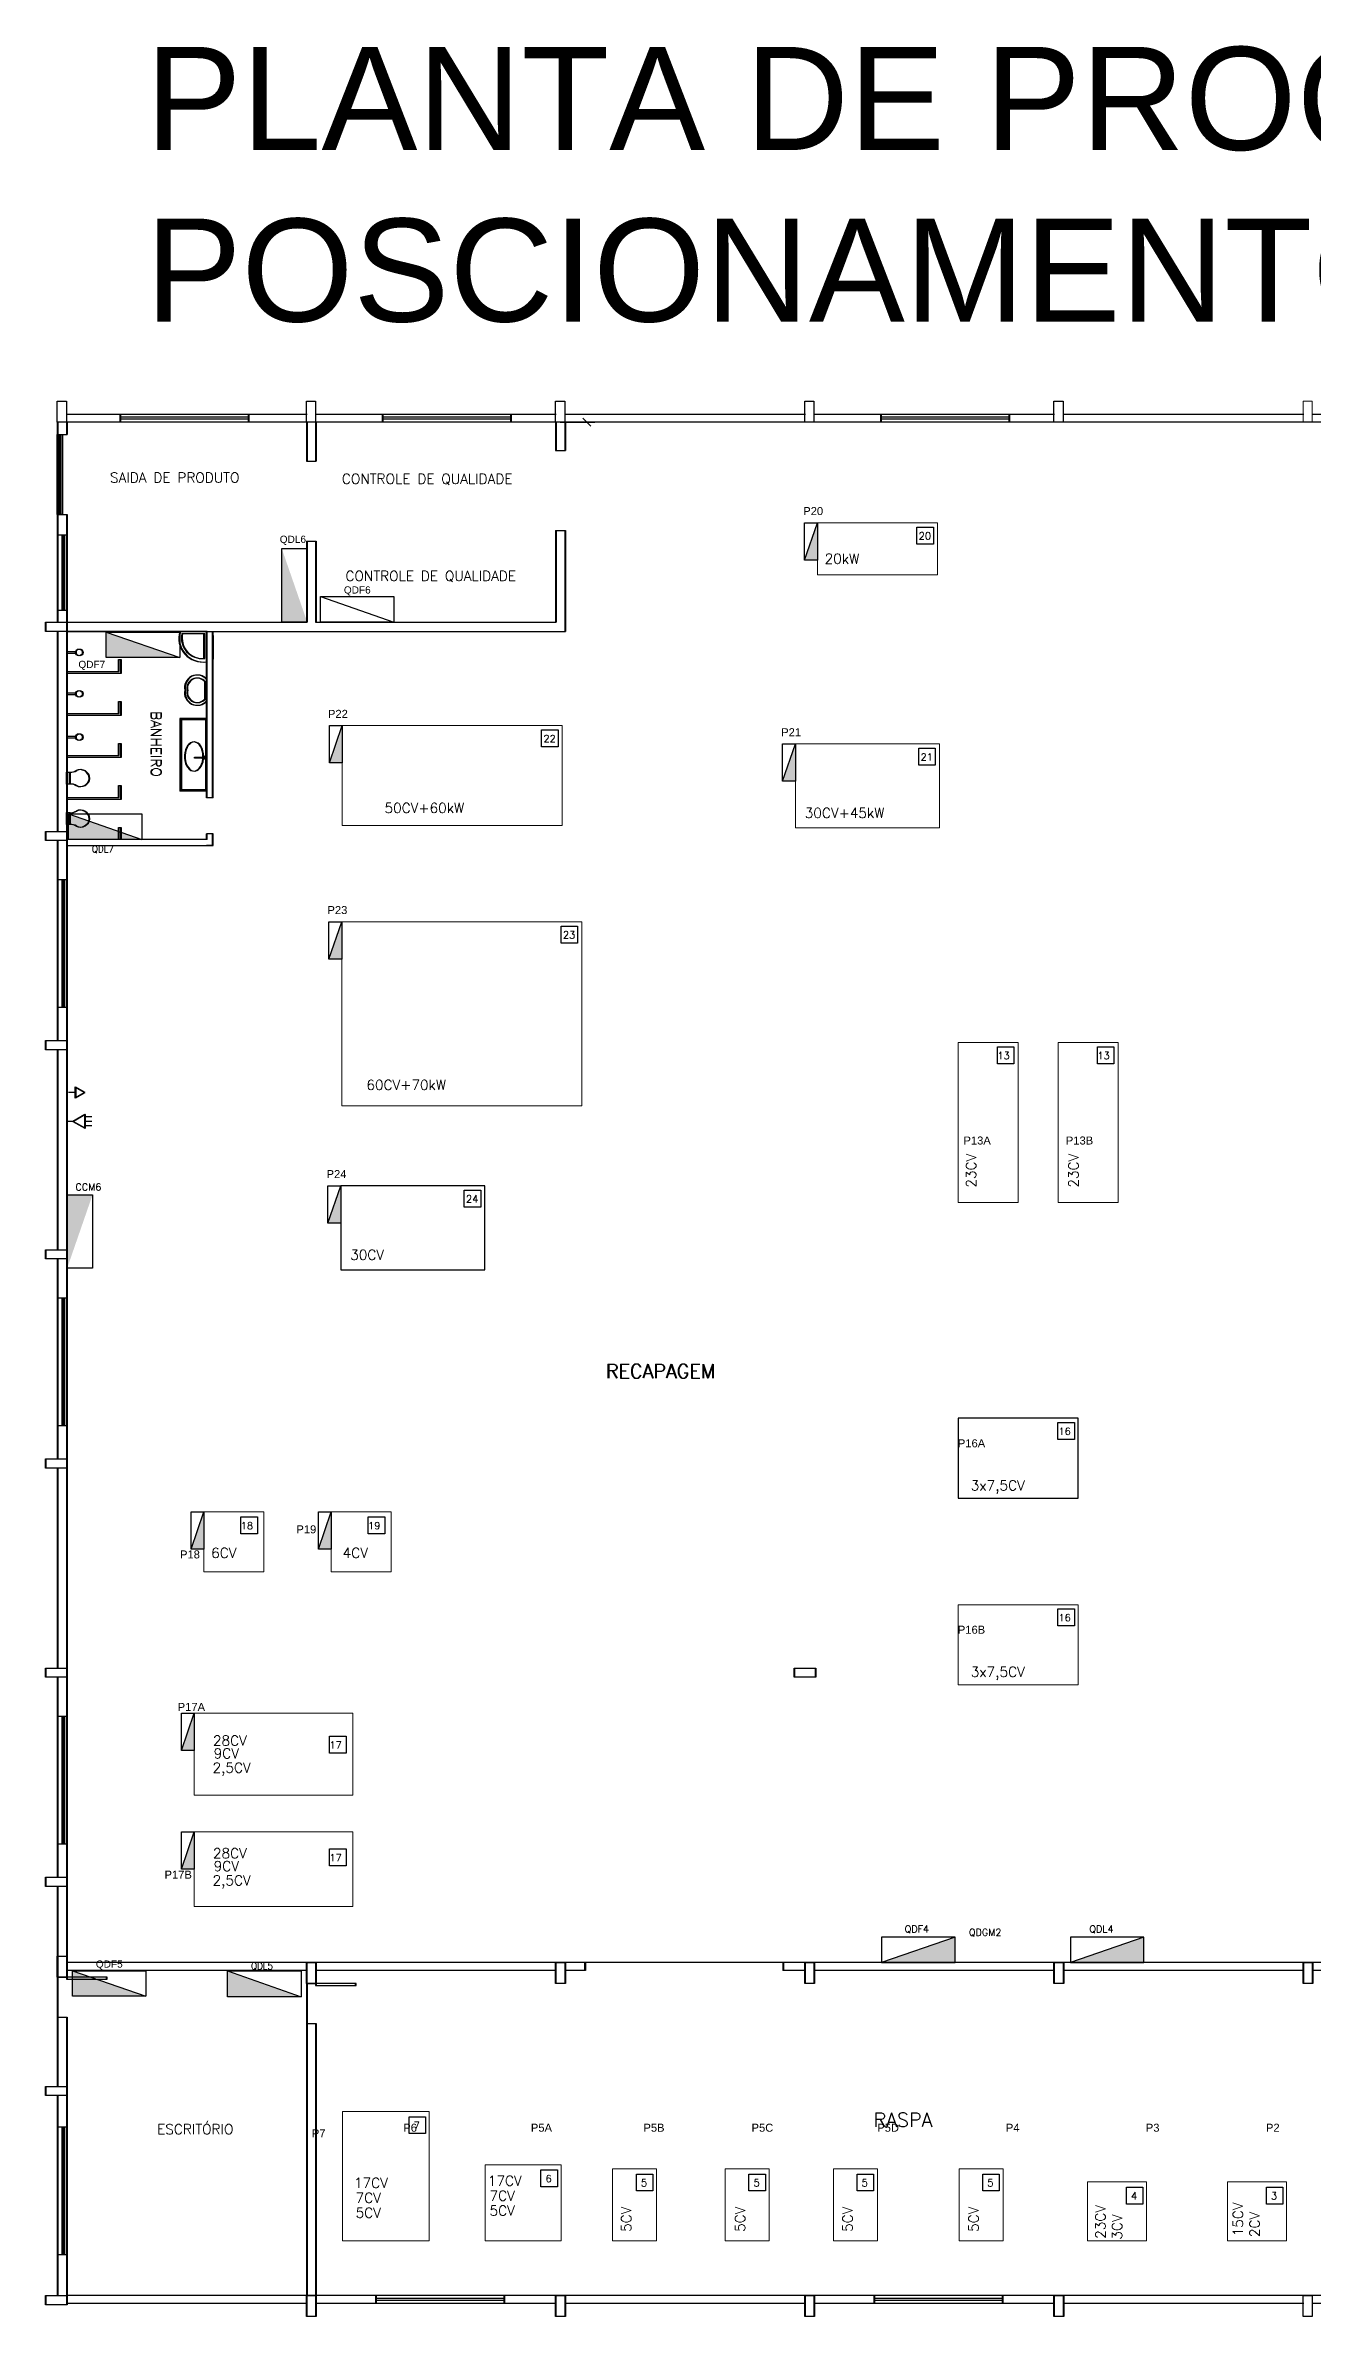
# Model space of a CAD drawing. Extents: x -646 to 641, y -139 to 322.
# Drawn here: x 224.1 to 255.7, y 79.1 to 135.9 of the extents above; entities that cross this region are included whole.
import ezdxf

# ---------------------------------------------------------------- set-up
doc = ezdxf.new("R2010")
doc.units = 0
doc.header["$MEASUREMENT"] = 0
for name, color, linetype in [('_ARQ', 5, 'Continuous'), ('_ARQ-TEXTO', 4, 'Continuous'), ('_COTAS', 4, 'Continuous'), ('_ELT-MAQUINAS-TEXTO', 4, 'Continuous'), ('_ELT-MÁQUINAS', 3, 'Continuous'), ('_ELT-PONTO', 2, 'Continuous'), ('_ELT-PONTO-TEXTO', 4, 'Continuous')]:
    doc.layers.add(name, color=color, linetype=linetype)
doc.styles.add('ARIAL', font='arial.ttf')
doc.styles.add('textstyle3', font='romans')
doc.styles.add('textstyle4', font='arial.ttf')
doc.styles.add('textstyle6', font='Standard')

# ---------------------------------------------------------------- blocks, each defined once
blk = doc.blocks.new('TOM_Trif_Baixa')
at = {"layer": '_ELT-PONTO'}
for p, q in [((-0.619, 0.111), (-0.459, 0.111)), ((-0.619, 0), (-0.459, 0)), ((-0.16, 0), (0, 0)), ((-0.619, -0.111), (-0.459, -0.111))]:
    blk.add_line(p, q, dxfattribs=at)
blk.add_lwpolyline([(-0.16, 0), (-0.459, 0.172), (-0.459, -0.172)], close=True, dxfattribs=at)
blk = doc.blocks.new('TOM_Monof_baixa')
at = {"layer": '_ELT-PONTO'}
for p, q in [((0.166, 0), (0, 0)), ((0.399, 0), (0.166, 0.135)), ((0.166, 0.135), (0.166, -0.135)), ((0.166, -0.135), (0.399, 0))]:
    blk.add_line(p, q, dxfattribs=at)
blk = doc.blocks.new('_OBLIQUE')
at = {"color": 0, "linetype": 'ByBlock'}
blk.add_line((-0.5, -0.5), (0.5, 0.5), dxfattribs=at)

msp = doc.modelspace()

# ---------------------------------------------------------------- hatches: boundary and pattern name
at = {"layer": '_ELT-PONTO', "linetype": 'Continuous'}
h = msp.add_hatch(color=256, dxfattribs=at)
h.dxf.hatch_style = 1
h.paths.add_polyline_path([(243.371, 123.967), (243.049, 123.035), (243.371, 123.035)])
at = {"layer": '_ELT-PONTO', "linetype": 'Continuous', "transparency": 33554687}
for points in [[(229.977, 123.323), (230.614, 121.483), (229.977, 121.483)], [(227.426, 120.595), (225.586, 121.232), (225.586, 120.595)], [(226.583, 87.13), (224.743, 87.77), (224.743, 87.13)], [(230.463, 87.12), (228.623, 87.76), (228.623, 87.12)]]:
    msp.add_hatch(color=256, dxfattribs=at).paths.add_polyline_path(points)
at = {"layer": '_ELT-PONTO', "linetype": 'Continuous'}
h = msp.add_hatch(color=256, dxfattribs=at)
h.dxf.hatch_style = 1
h.paths.add_polyline_path([(231.49, 118.897), (231.167, 117.965), (231.49, 117.965)])
h = msp.add_hatch(color=256, dxfattribs=at)
h.dxf.hatch_style = 1
h.paths.add_polyline_path([(242.82, 118.438), (242.497, 117.506), (242.82, 117.506)])
at = {"layer": '_ELT-PONTO', "linetype": 'Continuous', "transparency": 33554687}
for points in [[(226.483, 116.05), (224.643, 116.687), (224.643, 116.05)], [(224.611, 105.329), (225.248, 107.169), (224.611, 107.169)], [(246.812, 87.972), (246.812, 88.608), (244.972, 87.972)], [(251.533, 87.972), (251.533, 88.608), (249.693, 87.972)]]:
    msp.add_hatch(color=256, dxfattribs=at).paths.add_polyline_path(points, flags=0)
at = {"layer": '_ELT-PONTO', "linetype": 'Continuous'}
h = msp.add_hatch(color=256, dxfattribs=at)
h.dxf.hatch_style = 1
h.paths.add_polyline_path([(231.477, 113.992), (231.155, 113.06), (231.477, 113.06)])
h = msp.add_hatch(color=256, dxfattribs=at)
h.dxf.hatch_style = 1
h.paths.add_polyline_path([(231.455, 107.392), (231.133, 106.46), (231.455, 106.46)])
h = msp.add_hatch(color=256, dxfattribs=at)
h.dxf.hatch_style = 1
h.paths.add_polyline_path([(228.032, 99.241), (227.709, 98.309), (228.032, 98.309)])
h = msp.add_hatch(color=256, dxfattribs=at)
h.dxf.hatch_style = 1
h.paths.add_polyline_path([(231.216, 99.241), (230.893, 98.309), (231.216, 98.309)])
h = msp.add_hatch(color=256, dxfattribs=at)
h.dxf.hatch_style = 1
h.paths.add_polyline_path([(227.791, 94.205), (227.469, 93.273), (227.791, 93.273)])
h = msp.add_hatch(color=256, dxfattribs=at)
h.dxf.hatch_style = 1
h.paths.add_polyline_path([(227.791, 91.242), (227.469, 90.31), (227.791, 90.31)])

# ---------------------------------------------------------------- linework, layer by layer
at = {"layer": '_ARQ'}
for p, q in [((224.593, 126.681), (230.593, 126.681)), ((224.611, 126.681), (230.611, 126.681)), ((225.937, 126.481), (225.937, 126.684)), ((225.937, 126.619), (229.134, 126.619)), ((225.955, 126.481), (225.955, 126.684)), ((225.955, 126.619), (229.152, 126.619)), ((229.137, 126.684), (229.137, 126.481)), ((229.155, 126.684), (229.155, 126.481)), ((230.822, 126.681), (236.822, 126.681)), ((230.84, 126.681), (236.84, 126.681)), ((232.495, 126.478), (232.495, 126.681)), ((232.495, 126.616), (235.693, 126.616)), ((232.513, 126.478), (232.513, 126.681)), ((232.513, 126.616), (235.711, 126.616)), ((235.695, 126.681), (235.695, 126.478)), ((235.713, 126.681), (235.713, 126.478)), ((237.052, 126.681), (243.052, 126.681)), ((237.07, 126.681), (243.07, 126.681)), ((243.281, 126.681), (249.281, 126.681)), ((243.299, 126.681), (249.299, 126.681)), ((244.954, 126.478), (244.954, 126.681)), ((244.954, 126.616), (248.151, 126.616)), ((244.972, 126.478), (244.972, 126.681)), ((244.972, 126.616), (248.169, 126.616)), ((248.154, 126.681), (248.154, 126.478)), ((248.172, 126.681), (248.172, 126.478)), ((249.51, 126.681), (255.51, 126.681)), ((249.528, 126.681), (255.528, 126.681)), ((255.739, 126.681), (261.739, 126.681)), ((224.364, 126.481), (224.364, 121.481)), ((224.382, 126.481), (224.382, 121.481)), ((225.937, 126.565), (229.134, 126.565)), ((225.955, 126.565), (229.152, 126.565)), ((232.495, 126.563), (235.693, 126.563)), ((232.513, 126.563), (235.711, 126.563)), ((244.954, 126.563), (248.151, 126.563)), ((244.972, 126.563), (248.169, 126.563)), ((224.39, 123.667), (224.593, 123.667)), ((224.408, 123.667), (224.611, 123.667)), ((224.475, 123.667), (224.475, 121.776)), ((224.493, 123.667), (224.493, 121.776)), ((224.528, 123.667), (224.528, 121.776)), ((224.546, 123.667), (224.546, 121.776)), ((224.593, 121.774), (224.39, 121.774)), ((224.611, 121.774), (224.408, 121.774)), ((224.364, 121.252), (224.364, 116.252)), ((224.382, 121.252), (224.382, 116.252)), ((224.593, 121.252), (224.593, 112.902)), ((228.093, 121.252), (224.593, 121.252)), ((224.611, 121.252), (224.611, 112.902)), ((228.111, 121.252), (224.611, 121.252)), ((228.093, 117.094), (228.093, 121.252)), ((228.111, 117.094), (228.111, 121.252)), ((228.243, 117.094), (228.243, 121.252)), ((228.261, 117.094), (228.261, 121.252)), ((224.593, 120.752), (224.823, 120.752)), ((224.823, 120.702), (224.599, 120.702)), ((224.611, 120.752), (224.841, 120.752)), ((224.841, 120.702), (224.617, 120.702)), ((224.823, 120.752), (224.823, 120.702)), ((224.841, 120.752), (224.841, 120.702)), ((225.893, 120.552), (225.943, 120.552)), ((225.893, 120.252), (225.893, 120.552)), ((225.911, 120.252), (225.911, 120.552)), ((225.911, 120.552), (225.961, 120.552)), ((225.943, 120.552), (225.943, 120.202)), ((225.961, 120.552), (225.961, 120.202)), ((224.593, 120.252), (225.893, 120.252)), ((225.943, 120.202), (224.593, 120.202)), ((224.611, 120.252), (225.911, 120.252)), ((225.961, 120.202), (224.611, 120.202)), ((224.593, 119.714), (224.823, 119.714)), ((224.823, 119.664), (224.599, 119.664)), ((224.611, 119.714), (224.841, 119.714)), ((224.841, 119.664), (224.617, 119.664)), ((224.823, 119.714), (224.823, 119.664)), ((224.841, 119.714), (224.841, 119.664)), ((225.893, 119.202), (225.893, 119.502)), ((225.893, 119.502), (225.943, 119.502)), ((225.911, 119.502), (225.961, 119.502)), ((225.911, 119.202), (225.911, 119.502)), ((225.943, 119.502), (225.943, 119.152)), ((225.961, 119.502), (225.961, 119.152)), ((224.593, 119.202), (225.893, 119.202)), ((225.943, 119.152), (224.593, 119.152)), ((224.611, 119.202), (225.911, 119.202)), ((225.961, 119.152), (224.611, 119.152)), ((228.093, 119.077), (227.432, 119.077)), ((227.432, 119.077), (227.432, 117.26)), ((227.451, 119.077), (227.451, 117.26)), ((228.111, 119.077), (227.451, 119.077)), ((224.593, 118.634), (224.823, 118.634)), ((224.593, 118.152), (225.893, 118.152)), ((225.943, 118.102), (224.593, 118.102)), ((224.823, 118.584), (224.599, 118.584)), ((224.611, 118.634), (224.841, 118.634)), ((224.611, 118.152), (225.911, 118.152)), ((225.961, 118.102), (224.611, 118.102)), ((224.841, 118.584), (224.617, 118.584)), ((224.823, 118.634), (224.823, 118.584)), ((224.841, 118.634), (224.841, 118.584)), ((225.893, 118.152), (225.893, 118.452)), ((225.893, 118.452), (225.943, 118.452)), ((225.911, 118.452), (225.961, 118.452)), ((225.911, 118.152), (225.911, 118.452)), ((225.943, 118.452), (225.943, 118.102)), ((225.961, 118.452), (225.961, 118.102)), ((224.593, 117.102), (225.893, 117.102)), ((225.943, 117.052), (224.593, 117.052)), ((224.611, 117.102), (225.911, 117.102)), ((225.961, 117.052), (224.611, 117.052)), ((225.893, 117.402), (225.943, 117.402)), ((225.893, 117.102), (225.893, 117.402)), ((225.911, 117.102), (225.911, 117.402)), ((225.911, 117.402), (225.961, 117.402)), ((225.943, 117.402), (225.943, 117.052)), ((225.961, 117.402), (225.961, 117.052)), ((228.093, 117.26), (227.432, 117.26)), ((228.111, 117.26), (227.451, 117.26)), ((228.243, 117.094), (228.093, 117.094)), ((228.261, 117.094), (228.111, 117.094)), ((224.364, 116.022), (224.364, 111.022)), ((224.382, 116.022), (224.382, 111.022)), ((228.093, 116.052), (224.593, 116.052)), ((224.593, 115.902), (228.243, 115.902)), ((228.111, 116.052), (224.611, 116.052)), ((224.611, 115.902), (228.261, 115.902)), ((225.893, 116.052), (225.893, 116.352)), ((225.893, 116.352), (225.943, 116.352)), ((225.911, 116.352), (225.961, 116.352)), ((225.911, 116.052), (225.911, 116.352)), ((225.943, 116.352), (225.943, 116.052)), ((225.961, 116.352), (225.961, 116.052)), ((228.243, 116.194), (228.093, 116.194)), ((228.243, 115.902), (228.093, 115.902)), ((228.261, 116.194), (228.111, 116.194)), ((228.261, 115.902), (228.111, 115.902)), ((224.39, 115.046), (224.593, 115.046)), ((224.408, 115.046), (224.611, 115.046)), ((224.475, 115.046), (224.475, 111.849)), ((224.493, 115.046), (224.493, 111.849)), ((224.528, 115.046), (224.528, 111.849)), ((224.546, 115.046), (224.546, 111.849)), ((224.593, 111.846), (224.39, 111.846)), ((224.611, 111.846), (224.408, 111.846)), ((224.364, 110.793), (224.364, 105.793)), ((224.382, 110.793), (224.382, 105.793)), ((224.364, 105.564), (224.364, 100.564)), ((224.382, 105.564), (224.382, 100.564)), ((224.39, 104.587), (224.593, 104.587)), ((224.408, 104.587), (224.611, 104.587)), ((224.475, 104.587), (224.475, 101.39)), ((224.493, 104.587), (224.493, 101.39)), ((224.528, 104.587), (224.528, 101.39)), ((224.546, 104.587), (224.546, 101.39)), ((224.593, 101.387), (224.39, 101.387)), ((224.611, 101.387), (224.408, 101.387)), ((224.364, 100.335), (224.364, 95.335)), ((224.382, 100.335), (224.382, 95.335)), ((224.364, 95.106), (224.364, 90.106)), ((224.382, 95.106), (224.382, 90.106)), ((224.39, 94.129), (224.593, 94.129)), ((224.408, 94.129), (224.611, 94.129)), ((224.475, 94.129), (224.475, 90.932)), ((224.493, 94.129), (224.493, 90.932)), ((224.528, 94.129), (224.528, 90.932)), ((224.546, 94.129), (224.546, 90.932)), ((224.593, 90.929), (224.39, 90.929)), ((224.611, 90.929), (224.408, 90.929)), ((224.364, 89.876), (224.364, 84.876)), ((224.382, 89.876), (224.382, 84.876)), ((267.966, 87.972), (224.593, 87.972)), ((230.593, 87.772), (224.593, 87.772)), ((267.984, 87.972), (224.611, 87.972)), ((230.611, 87.772), (224.611, 87.772)), ((236.822, 87.772), (230.822, 87.772)), ((236.84, 87.772), (230.84, 87.772)), ((237.55, 87.772), (237.052, 87.772)), ((237.568, 87.772), (237.07, 87.772)), ((243.052, 87.772), (242.503, 87.772)), ((243.07, 87.772), (242.521, 87.772)), ((249.281, 87.772), (243.281, 87.772)), ((249.299, 87.772), (243.299, 87.772)), ((255.51, 87.772), (249.51, 87.772)), ((255.528, 87.772), (249.528, 87.772)), ((261.739, 87.772), (255.739, 87.772)), ((224.364, 84.647), (224.364, 79.647)), ((224.382, 84.647), (224.382, 79.647)), ((224.39, 83.868), (224.593, 83.868)), ((224.408, 83.868), (224.611, 83.868)), ((224.475, 83.868), (224.475, 80.671)), ((224.493, 83.868), (224.493, 80.671)), ((224.528, 83.868), (224.528, 80.671)), ((224.546, 83.868), (224.546, 80.671)), ((224.593, 80.668), (224.39, 80.668)), ((224.611, 80.668), (224.408, 80.668)), ((277.768, 79.647), (224.593, 79.647)), ((277.786, 79.647), (224.611, 79.647)), ((232.328, 79.447), (232.328, 79.65)), ((232.328, 79.585), (235.526, 79.585)), ((232.328, 79.532), (235.526, 79.532)), ((232.346, 79.447), (232.346, 79.65)), ((232.346, 79.585), (235.544, 79.585)), ((232.346, 79.532), (235.544, 79.532)), ((235.528, 79.65), (235.528, 79.447)), ((235.546, 79.65), (235.546, 79.447)), ((244.787, 79.447), (244.787, 79.65)), ((244.787, 79.585), (247.984, 79.585)), ((244.787, 79.532), (247.984, 79.532)), ((244.805, 79.447), (244.805, 79.65)), ((244.805, 79.585), (248.002, 79.585)), ((244.805, 79.532), (248.002, 79.532)), ((247.987, 79.65), (247.987, 79.447)), ((248.005, 79.65), (248.005, 79.447)), ((230.593, 79.447), (224.593, 79.447)), ((230.611, 79.447), (224.611, 79.447)), ((236.822, 79.447), (230.822, 79.447)), ((236.84, 79.447), (230.84, 79.447)), ((243.052, 79.447), (237.052, 79.447)), ((243.07, 79.447), (237.07, 79.447)), ((249.281, 79.447), (243.281, 79.447)), ((249.299, 79.447), (243.299, 79.447)), ((255.51, 79.447), (249.51, 79.447)), ((255.528, 79.447), (249.528, 79.447)), ((261.739, 79.447), (255.739, 79.447))]:
    msp.add_line(p, q, dxfattribs=at)
at = {"layer": '_ARQ', "linetype": 'Continuous'}
for p, q in [((261.739, 126.481), (224.364, 126.481)), ((224.364, 126.175), (224.593, 126.175)), ((224.382, 126.175), (224.611, 126.175)), ((224.403, 124.175), (224.403, 126.175)), ((224.422, 124.175), (224.422, 126.175)), ((224.429, 124.175), (224.429, 126.175)), ((224.447, 124.175), (224.447, 126.175)), ((224.593, 126.481), (224.593, 126.175)), ((261.757, 126.481), (224.611, 126.481)), ((224.611, 126.481), (224.611, 126.175)), ((230.593, 126.481), (230.593, 125.507)), ((230.611, 126.481), (230.611, 125.507)), ((230.822, 126.481), (230.822, 125.507)), ((230.84, 126.481), (230.84, 125.507)), ((236.822, 126.481), (236.822, 125.775)), ((236.84, 126.481), (236.84, 125.775)), ((236.94, 126.481), (237.803, 126.481)), ((237.052, 126.481), (237.052, 125.775)), ((237.07, 126.481), (237.07, 125.775)), ((230.593, 125.507), (230.822, 125.507)), ((230.611, 125.507), (230.84, 125.507)), ((236.822, 125.775), (237.052, 125.775)), ((236.84, 125.775), (237.07, 125.775)), ((224.364, 124.175), (224.593, 124.175)), ((224.382, 124.175), (224.611, 124.175)), ((224.593, 124.175), (224.593, 87.611)), ((224.611, 124.175), (224.611, 87.611)), ((230.593, 123.507), (230.822, 123.507)), ((230.593, 123.507), (230.593, 121.481)), ((230.611, 123.507), (230.611, 121.481)), ((230.611, 123.507), (230.84, 123.507)), ((230.822, 123.507), (230.822, 121.481)), ((230.84, 123.507), (230.84, 121.481)), ((236.822, 123.775), (237.052, 123.775)), ((236.822, 123.775), (236.822, 121.481)), ((236.84, 123.775), (236.84, 121.481)), ((236.84, 123.775), (237.07, 123.775)), ((237.052, 123.775), (237.052, 121.252)), ((237.07, 123.775), (237.07, 121.252)), ((224.593, 121.481), (230.593, 121.481)), ((224.593, 121.252), (237.052, 121.252)), ((224.611, 121.481), (230.611, 121.481)), ((224.611, 121.252), (237.07, 121.252)), ((227.481, 121.195), (228.033, 121.195)), ((227.499, 121.195), (228.051, 121.195)), ((228.033, 120.573), (228.033, 121.195)), ((228.051, 120.573), (228.051, 121.195)), ((228.261, 121.152), (228.261, 120.559)), ((230.822, 121.481), (236.822, 121.481)), ((230.84, 121.481), (236.84, 121.481)), ((228.048, 119.998), (228.048, 119.56)), ((228.066, 119.998), (228.066, 119.56)), ((227.794, 118.106), (227.991, 118.106)), ((227.794, 118.084), (227.794, 118.106)), ((227.812, 118.106), (228.009, 118.106)), ((227.812, 118.084), (227.812, 118.106)), ((227.998, 118.118), (228.009, 118.106)), ((227.999, 118.118), (228.01, 118.107)), ((228, 118.12), (228.011, 118.108)), ((228.016, 118.118), (228.027, 118.106)), ((228.017, 118.118), (228.028, 118.107)), ((228.018, 118.12), (228.029, 118.108)), ((228.023, 118.113), (228.023, 118.129)), ((228.025, 118.113), (228.025, 118.129)), ((228.026, 118.113), (228.026, 118.129)), ((228.039, 118.108), (228.05, 118.119)), ((228.04, 118.107), (228.051, 118.118)), ((228.041, 118.106), (228.052, 118.117)), ((228.042, 118.113), (228.042, 118.129)), ((228.043, 118.113), (228.043, 118.129)), ((228.044, 118.113), (228.044, 118.129)), ((228.057, 118.108), (228.068, 118.119)), ((228.058, 118.107), (228.069, 118.118)), ((228.059, 118.106), (228.07, 118.117)), ((227.99, 118.084), (227.794, 118.084)), ((228.008, 118.084), (227.812, 118.084)), ((228.004, 118.094), (227.988, 118.094)), ((228.004, 118.093), (227.988, 118.093)), ((228.004, 118.092), (227.988, 118.092)), ((227.998, 118.068), (228.009, 118.079)), ((227.999, 118.067), (228.01, 118.078)), ((228, 118.066), (228.011, 118.078)), ((228.022, 118.094), (228.007, 118.094)), ((228.022, 118.093), (228.007, 118.093)), ((228.022, 118.092), (228.007, 118.092)), ((228.016, 118.068), (228.027, 118.079)), ((228.017, 118.067), (228.028, 118.078)), ((228.018, 118.066), (228.029, 118.078)), ((228.023, 118.057), (228.023, 118.072)), ((228.025, 118.057), (228.025, 118.072)), ((228.026, 118.057), (228.026, 118.072)), ((228.038, 118.078), (228.05, 118.066)), ((228.04, 118.079), (228.052, 118.068)), ((228.04, 118.078), (228.051, 118.067)), ((228.042, 118.057), (228.042, 118.072)), ((228.043, 118.057), (228.043, 118.072)), ((228.044, 118.057), (228.044, 118.072)), ((228.045, 118.094), (228.061, 118.094)), ((228.045, 118.093), (228.061, 118.093)), ((228.045, 118.092), (228.061, 118.092)), ((228.056, 118.078), (228.068, 118.066)), ((228.058, 118.079), (228.07, 118.068)), ((228.058, 118.078), (228.069, 118.067)), ((228.063, 118.094), (228.079, 118.094)), ((228.063, 118.093), (228.079, 118.093)), ((228.063, 118.092), (228.079, 118.092)), ((228.093, 116.052), (228.093, 116.194)), ((228.111, 116.052), (228.111, 116.194)), ((228.243, 115.902), (228.243, 116.194)), ((228.261, 115.902), (228.261, 116.194)), ((224.364, 87.611), (224.593, 87.611)), ((224.382, 87.611), (224.611, 87.611)), ((230.593, 87.447), (230.593, 79.647)), ((230.593, 87.447), (230.822, 87.447)), ((230.611, 87.447), (230.611, 79.647)), ((230.611, 87.447), (230.84, 87.447)), ((237.55, 87.972), (237.55, 87.772)), ((237.568, 87.972), (237.568, 87.772)), ((242.503, 87.972), (242.503, 87.772)), ((242.521, 87.972), (242.521, 87.772)), ((224.364, 86.611), (224.593, 86.611)), ((224.382, 86.611), (224.611, 86.611)), ((224.593, 86.611), (224.593, 79.647)), ((224.611, 86.611), (224.611, 79.647)), ((230.593, 86.447), (230.822, 86.447)), ((230.611, 86.447), (230.84, 86.447)), ((230.822, 86.447), (230.822, 79.647)), ((230.84, 86.447), (230.84, 79.647))]:
    msp.add_line(p, q, dxfattribs=at)
at = {"layer": '_ARQ'}
for points in [[(224.593, 127.005), (224.593, 126.481), (224.364, 126.481), (224.364, 127.005)], [(230.822, 127.005), (230.822, 126.481), (230.593, 126.481), (230.593, 127.005)], [(237.052, 127.005), (237.052, 126.481), (236.822, 126.481), (236.822, 127.005)], [(243.281, 127.005), (243.281, 126.481), (243.052, 126.481), (243.052, 127.005)], [(249.51, 127.005), (249.51, 126.481), (249.281, 126.481), (249.281, 127.005)], [(224.069, 121.481), (224.593, 121.481), (224.593, 121.252), (224.069, 121.252)], [(224.087, 121.481), (224.611, 121.481), (224.611, 121.252), (224.087, 121.252)], [(224.666, 117.731), (224.666, 117.436), (224.593, 117.436), (224.593, 117.731)], [(224.684, 117.731), (224.684, 117.436), (224.611, 117.436), (224.611, 117.731)], [(224.666, 116.72), (224.666, 116.425), (224.593, 116.425), (224.593, 116.72)], [(224.684, 116.72), (224.684, 116.425), (224.611, 116.425), (224.611, 116.72)], [(224.069, 116.252), (224.593, 116.252), (224.593, 116.022), (224.069, 116.022)], [(224.087, 116.252), (224.611, 116.252), (224.611, 116.022), (224.087, 116.022)], [(224.069, 111.022), (224.593, 111.022), (224.593, 110.793), (224.069, 110.793)], [(224.087, 111.022), (224.611, 111.022), (224.611, 110.793), (224.087, 110.793)], [(224.069, 105.793), (224.593, 105.793), (224.593, 105.564), (224.069, 105.564)], [(224.087, 105.793), (224.611, 105.793), (224.611, 105.564), (224.087, 105.564)], [(224.069, 100.564), (224.593, 100.564), (224.593, 100.335), (224.069, 100.335)], [(224.087, 100.564), (224.611, 100.564), (224.611, 100.335), (224.087, 100.335)], [(224.069, 95.335), (224.593, 95.335), (224.593, 95.106), (224.069, 95.106)], [(224.087, 95.335), (224.611, 95.335), (224.611, 95.106), (224.087, 95.106)], [(242.789, 95.335), (243.314, 95.335), (243.314, 95.106), (242.789, 95.106)], [(242.807, 95.335), (243.332, 95.335), (243.332, 95.106), (242.807, 95.106)], [(224.069, 90.106), (224.593, 90.106), (224.593, 89.876), (224.069, 89.876)], [(224.087, 90.106), (224.611, 90.106), (224.611, 89.876), (224.087, 89.876)], [(224.593, 88.136), (224.593, 87.611), (224.364, 87.611), (224.364, 88.136)], [(224.611, 88.136), (224.611, 87.611), (224.382, 87.611), (224.382, 88.136)], [(230.822, 87.972), (230.822, 87.447), (230.593, 87.447), (230.593, 87.972)], [(230.84, 87.972), (230.84, 87.447), (230.611, 87.447), (230.611, 87.972)], [(237.052, 87.972), (237.052, 87.447), (236.822, 87.447), (236.822, 87.972)], [(237.07, 87.972), (237.07, 87.447), (236.84, 87.447), (236.84, 87.972)], [(243.281, 87.972), (243.281, 87.447), (243.052, 87.447), (243.052, 87.972)], [(243.299, 87.972), (243.299, 87.447), (243.07, 87.447), (243.07, 87.972)], [(249.51, 87.972), (249.51, 87.447), (249.281, 87.447), (249.281, 87.972)], [(249.528, 87.972), (249.528, 87.447), (249.299, 87.447), (249.299, 87.972)], [(255.739, 87.972), (255.739, 87.447), (255.51, 87.447), (255.51, 87.972)], [(255.757, 87.972), (255.757, 87.447), (255.528, 87.447), (255.528, 87.972)], [(224.069, 84.876), (224.593, 84.876), (224.593, 84.647), (224.069, 84.647)], [(224.087, 84.876), (224.611, 84.876), (224.611, 84.647), (224.087, 84.647)], [(224.069, 79.647), (224.593, 79.647), (224.593, 79.418), (224.069, 79.418)], [(224.087, 79.647), (224.611, 79.647), (224.611, 79.418), (224.087, 79.418)], [(230.822, 79.647), (230.822, 79.123), (230.593, 79.123), (230.593, 79.647)], [(230.84, 79.647), (230.84, 79.123), (230.611, 79.123), (230.611, 79.647)], [(237.052, 79.647), (237.052, 79.123), (236.822, 79.123), (236.822, 79.647)], [(237.07, 79.647), (237.07, 79.123), (236.84, 79.123), (236.84, 79.647)], [(243.281, 79.647), (243.281, 79.123), (243.052, 79.123), (243.052, 79.647)], [(243.299, 79.647), (243.299, 79.123), (243.07, 79.123), (243.07, 79.647)], [(249.51, 79.647), (249.51, 79.123), (249.281, 79.123), (249.281, 79.647)], [(249.528, 79.647), (249.528, 79.123), (249.299, 79.123), (249.299, 79.647)], [(255.739, 79.647), (255.739, 79.123), (255.51, 79.123), (255.51, 79.647)]]:
    msp.add_lwpolyline(points, close=True, dxfattribs=at)
at = {"layer": '_ARQ', "lineweight": 0}
msp.add_lwpolyline([(255.739, 127.005), (255.739, 126.481), (255.51, 126.481), (255.51, 127.005)], close=True, dxfattribs=at)
at = {"layer": '_ARQ', "linetype": 'Continuous'}
for points in [[(224.364, 126.175), (224.479, 126.175), (224.479, 124.175), (224.364, 124.175)], [(224.382, 126.175), (224.497, 126.175), (224.497, 124.175), (224.382, 124.175)], [(227.463, 119.045), (228.073, 119.045), (228.073, 117.291), (227.463, 117.291)], [(227.481, 119.045), (228.091, 119.045), (228.091, 117.291), (227.481, 117.291)], [(225.593, 87.611), (224.593, 87.611), (224.593, 87.561), (225.593, 87.561)], [(225.611, 87.611), (224.611, 87.611), (224.611, 87.561), (225.611, 87.561)], [(231.822, 87.447), (230.822, 87.447), (230.822, 87.397), (231.822, 87.397)], [(231.84, 87.447), (230.84, 87.447), (230.84, 87.397), (231.84, 87.397)]]:
    msp.add_lwpolyline(points, close=True, dxfattribs=at)
at = {"layer": '_ARQ'}
for centre in [(224.907, 120.727), (224.925, 120.727), (224.907, 119.689), (224.925, 119.689), (224.907, 118.609), (224.925, 118.609)]:
    msp.add_circle(centre, 0.0841, dxfattribs=at)
at = {"layer": '_ARQ', "linetype": 'Continuous'}
for centre, radius in [((228.025, 118.093), 0.0363), ((228.025, 118.093), 0.0206), ((228.043, 118.093), 0.0363), ((228.043, 118.093), 0.0206)]:
    msp.add_circle(centre, radius, dxfattribs=at)
for centre, radius, start, end in [((227.997, 121.081), 0.596, 163.3317, 279.2567), ((228.015, 121.081), 0.596, 163.3317, 279.2567), ((227.983, 121.085), 0.514, 167.6282, 275.6183), ((228.001, 121.085), 0.514, 167.6282, 275.6183)]:
    msp.add_arc(centre, radius, start, end, dxfattribs=at)
at = {"layer": '_ARQ'}
for centre, radius, start, end in [((227.857, 119.85), 0.311, 40.5713, 192.607), ((227.875, 119.85), 0.311, 40.5713, 192.607), ((227.856, 119.833), 0.252, 40.5713, 192.607), ((227.874, 119.833), 0.252, 40.5713, 192.607), ((227.857, 119.714), 0.311, 167.4754, 319.5111), ((227.875, 119.714), 0.311, 167.4754, 319.5111), ((227.856, 119.724), 0.252, 167.4754, 319.5111), ((227.875, 119.724), 0.252, 167.4754, 319.5111), ((224.69, 117.995), 0.265, 264.7974, 302.622), ((224.708, 117.995), 0.265, 264.7974, 302.622), ((224.934, 117.564), 0.231, 2.7533, 115.848), ((224.934, 117.605), 0.233, 244.4474, 352.0129), ((224.952, 117.564), 0.231, 2.7533, 115.848), ((224.952, 117.605), 0.233, 244.4474, 352.0129), ((224.69, 117.171), 0.265, 57.378, 95.2026), ((224.708, 117.171), 0.265, 57.378, 95.2026), ((224.69, 116.984), 0.265, 264.7974, 302.622), ((224.69, 116.16), 0.265, 57.378, 95.2026), ((224.708, 116.984), 0.265, 264.7974, 302.622), ((224.708, 116.16), 0.265, 57.378, 95.2026), ((224.934, 116.553), 0.231, 2.7533, 115.848), ((224.934, 116.594), 0.233, 244.4474, 352.0129), ((224.952, 116.553), 0.231, 2.7533, 115.848), ((224.952, 116.594), 0.233, 244.4474, 352.0129)]:
    msp.add_arc(centre, radius, start, end, dxfattribs=at)
at = {"layer": '_ARQ', "linetype": 'Continuous'}
for centre in [(227.776, 118.123), (227.794, 118.123)]:
    msp.add_ellipse(centre, major_axis=(0, -0.364), ratio=0.6369, start_param=1.574969, end_param=7.687357, dxfattribs=at)
at = {"layer": '_ELT-MAQUINAS-TEXTO'}
for points in [[(245.854, 123.858), (246.267, 123.858), (246.267, 123.436), (245.854, 123.436)], [(236.473, 118.788), (236.885, 118.788), (236.885, 118.366), (236.473, 118.366)], [(245.903, 118.33), (246.315, 118.33), (246.315, 117.907), (245.903, 117.907)], [(236.96, 113.883), (237.373, 113.883), (237.373, 113.461), (236.96, 113.461)], [(247.87, 110.866), (248.283, 110.866), (248.283, 110.444), (247.87, 110.444)], [(250.37, 110.866), (250.783, 110.866), (250.783, 110.444), (250.37, 110.444)], [(234.538, 107.283), (234.951, 107.283), (234.951, 106.861), (234.538, 106.861)], [(249.381, 101.473), (249.794, 101.473), (249.794, 101.051), (249.381, 101.051)], [(228.955, 99.113), (229.368, 99.113), (229.368, 98.69), (228.955, 98.69)], [(232.139, 99.113), (232.551, 99.113), (232.551, 98.69), (232.139, 98.69)], [(249.381, 96.812), (249.794, 96.812), (249.794, 96.39), (249.381, 96.39)], [(231.174, 93.631), (231.587, 93.631), (231.587, 93.208), (231.174, 93.208)], [(231.174, 90.813), (231.587, 90.813), (231.587, 90.391), (231.174, 90.391)], [(233.161, 84.12), (233.574, 84.12), (233.574, 83.697), (233.161, 83.697)], [(236.455, 82.789), (236.867, 82.789), (236.867, 82.367), (236.455, 82.367)], [(238.844, 82.687), (239.257, 82.687), (239.257, 82.264), (238.844, 82.264)], [(241.658, 82.687), (242.07, 82.687), (242.07, 82.264), (241.658, 82.264)], [(244.361, 82.687), (244.774, 82.687), (244.774, 82.264), (244.361, 82.264)], [(247.503, 82.687), (247.916, 82.687), (247.916, 82.264), (247.503, 82.264)], [(251.095, 82.36), (251.507, 82.36), (251.507, 81.937), (251.095, 81.937)], [(254.594, 82.36), (255.007, 82.36), (255.007, 81.937), (254.594, 81.937)]]:
    msp.add_lwpolyline(points, close=True, dxfattribs=at)
at = {"layer": '_ELT-MÁQUINAS', "color": 4, "lineweight": 0}
for points in [[(243.371, 122.667), (246.371, 122.667), (246.371, 123.967), (243.371, 123.967)], [(231.49, 116.397), (236.99, 116.397), (236.99, 118.897), (231.49, 118.897)], [(242.82, 116.338), (246.42, 116.338), (246.42, 118.438), (242.82, 118.438)], [(231.477, 113.992), (237.477, 113.992), (237.477, 109.392), (231.477, 109.392)], [(246.887, 110.974), (248.387, 110.974), (248.387, 106.974), (246.887, 106.974)], [(249.387, 110.974), (250.887, 110.974), (250.887, 106.974), (249.387, 106.974)], [(228.032, 97.741), (229.532, 97.741), (229.532, 99.241), (228.032, 99.241)], [(231.216, 97.741), (232.716, 97.741), (232.716, 99.241), (231.216, 99.241)], [(246.887, 94.919), (249.887, 94.919), (249.887, 96.919), (246.887, 96.919)], [(227.791, 92.158), (231.751, 92.158), (231.751, 94.205), (227.791, 94.205)], [(227.791, 89.378), (231.751, 89.378), (231.751, 91.242), (227.791, 91.242)], [(231.493, 84.248), (233.666, 84.248), (233.666, 81.02), (231.493, 81.02)], [(235.06, 81.017), (236.96, 81.017), (236.96, 82.917), (235.06, 82.917)], [(238.25, 82.815), (239.35, 82.815), (239.35, 81.015), (238.25, 81.015)], [(241.063, 82.815), (242.163, 82.815), (242.163, 81.015), (241.063, 81.015)], [(243.767, 82.815), (244.867, 82.815), (244.867, 81.015), (243.767, 81.015)], [(246.909, 82.815), (248.009, 82.815), (248.009, 81.015), (246.909, 81.015)], [(250.124, 82.488), (251.6, 82.488), (251.6, 81.013), (250.124, 81.013)], [(253.623, 82.488), (255.1, 82.488), (255.1, 81.013), (253.623, 81.013)]]:
    msp.add_lwpolyline(points, close=True, dxfattribs=at)
at = {"layer": '_ELT-MÁQUINAS', "color": 4}
for points in [[(231.455, 105.292), (235.055, 105.292), (235.055, 107.392), (231.455, 107.392)], [(246.887, 99.58), (249.887, 99.58), (249.887, 101.58), (246.887, 101.58)]]:
    msp.add_lwpolyline(points, close=True, dxfattribs=at)
at = {"layer": '_ELT-PONTO', "linetype": 'Continuous'}
for p, q in [((243.049, 123.035), (243.371, 123.967)), ((230.943, 122.121), (232.783, 121.481)), ((225.586, 121.235), (227.426, 120.595)), ((231.167, 117.965), (231.49, 118.897)), ((242.497, 117.506), (242.82, 118.438)), ((224.643, 116.687), (226.483, 116.05)), ((231.155, 113.06), (231.477, 113.992)), ((231.133, 106.46), (231.455, 107.392)), ((227.709, 98.309), (228.032, 99.241)), ((230.893, 98.309), (231.216, 99.241)), ((227.469, 93.273), (227.791, 94.205)), ((227.469, 90.31), (227.791, 91.242)), ((246.812, 88.608), (244.972, 87.972)), ((251.533, 88.608), (249.693, 87.972)), ((224.743, 87.77), (226.583, 87.13)), ((228.623, 87.77), (230.463, 87.12))]:
    msp.add_line(p, q, dxfattribs=at)
for points in [[(243.371, 123.035), (243.049, 123.035), (243.049, 123.967), (243.371, 123.967)], [(229.977, 121.483), (229.977, 123.323), (230.614, 123.323), (230.614, 121.483)], [(230.943, 121.481), (230.943, 122.121), (232.783, 122.121), (232.783, 121.481)], [(225.586, 120.595), (225.586, 121.235), (227.426, 121.235), (227.426, 120.595)], [(231.49, 117.965), (231.167, 117.965), (231.167, 118.897), (231.49, 118.897)], [(242.82, 117.506), (242.497, 117.506), (242.497, 118.438), (242.82, 118.438)], [(224.643, 116.05), (224.643, 116.687), (226.483, 116.687), (226.483, 116.05)], [(231.477, 113.06), (231.155, 113.06), (231.155, 113.992), (231.477, 113.992)], [(231.455, 106.46), (231.133, 106.46), (231.133, 107.392), (231.455, 107.392)], [(224.611, 107.169), (225.248, 107.169), (225.248, 105.329), (224.611, 105.329)], [(228.032, 98.309), (227.709, 98.309), (227.709, 99.241), (228.032, 99.241)], [(231.216, 98.309), (230.893, 98.309), (230.893, 99.241), (231.216, 99.241)], [(227.791, 93.273), (227.469, 93.273), (227.469, 94.205), (227.791, 94.205)], [(227.791, 90.31), (227.469, 90.31), (227.469, 91.242), (227.791, 91.242)], [(246.812, 87.972), (246.812, 88.608), (244.972, 88.608), (244.972, 87.972)], [(251.533, 87.972), (251.533, 88.608), (249.693, 88.608), (249.693, 87.972)], [(224.743, 87.13), (224.743, 87.77), (226.583, 87.77), (226.583, 87.13)], [(228.623, 87.12), (228.623, 87.77), (230.463, 87.77), (230.463, 87.12)]]:
    msp.add_lwpolyline(points, close=True, dxfattribs=at)

# ---------------------------------------------------------------- block references
at = {"layer": '_ARQ', "linetype": 'Continuous', "xscale": 0.2, "yscale": 0.2, "zscale": 0.2, "rotation": 90}
msp.add_blockref('_OBLIQUE', (237.603, 126.481), dxfattribs=at)
at = {"layer": '_COTAS', "linetype": 'Continuous'}
for p in [(224.642, 109.726), (224.66, 109.726)]:
    msp.add_blockref('TOM_Monof_baixa', p, dxfattribs=at)
at = {"layer": '_COTAS', "linetype": 'Continuous', "rotation": 180}
for p in [(224.593, 109.001), (224.611, 109.001)]:
    msp.add_blockref('TOM_Trif_Baixa', p, dxfattribs=at)

# ---------------------------------------------------------------- texts
at = {"layer": '_ARQ-TEXTO', "style": 'textstyle3'}
for s, height, p in [('SAIDA DE PRODUTO', 0.25, (225.684, 124.973)), ('CONTROLE DE QUALIDADE', 0.25, (231.48, 124.94)), ('CONTROLE DE QUALIDADE', 0.25, (231.57, 122.513)), ('RECAPAGEM', 0.35, (238.073, 102.585)), ('RECAPAGEM', 0.35, (238.091, 102.585)), ('RASPA', 0.35, (244.773, 83.864)), ('ESCRITÓRIO', 0.25, (226.862, 83.682))]:
    msp.add_text(s, height=height, dxfattribs=at).set_placement(p)
for p in [(226.704, 119.256), (226.722, 119.256)]:
    msp.add_text('BANHEIRO', height=0.25, rotation=270, dxfattribs=at).set_placement(p)
at = {"layer": '_ARQ-TEXTO', "linetype": 'Continuous', "insert": (226.573, 135.862), "char_height": 2.57438, "width": 67.67117, "attachment_point": 1, "style": 'textstyle4'}
msp.add_mtext('PLANTA DE PROCESSOS E MOTORES POSCIONAMENTO', dxfattribs=at)
at = {"layer": '_ELT-MAQUINAS-TEXTO', "style": 'textstyle3'}
for s, height, p in [('20', 0.18, (245.9, 123.549)), ('20kW', 0.25, (243.551, 122.944)), ('22', 0.18, (236.519, 118.48)), ('21', 0.18, (245.948, 118.021)), ('50CV+60kW', 0.25, (232.547, 116.712)), ('30CV+45kW', 0.25, (243.053, 116.587)), ('23', 0.18, (237.006, 113.575)), ('13', 0.18, (247.867, 110.557)), ('13', 0.18, (250.367, 110.557)), ('60CV+70kW', 0.25, (232.093, 109.79)), ('24', 0.18, (234.584, 106.974)), ('30CV', 0.25, (231.689, 105.541)), ('16', 0.18, (249.397, 101.165)), ('3x7,5CV', 0.25, (247.203, 99.777)), ('18', 0.18, (228.951, 98.804)), ('19', 0.18, (232.135, 98.804)), ('6CV', 0.25, (228.212, 98.09)), ('4CV', 0.25, (231.501, 98.09)), ('16', 0.18, (249.397, 96.504)), ('3x7,5CV', 0.25, (247.203, 95.116)), ('28CV', 0.25, (228.257, 93.397)), ('9CV', 0.25, (228.275, 93.077)), ('17', 0.18, (231.171, 93.322)), ('2,5CV', 0.25, (228.248, 92.72)), ('28CV', 0.25, (228.257, 90.58)), ('9CV', 0.25, (228.275, 90.259)), ('17', 0.18, (231.171, 90.505)), ('2,5CV', 0.25, (228.248, 89.903)), ('7', 0.18, (233.276, 83.811)), ('17CV', 0.25, (231.784, 82.34)), ('17CV', 0.25, (235.131, 82.393)), ('6', 0.18, (236.57, 82.48)), ('5', 0.18, (238.959, 82.378)), ('5', 0.18, (241.773, 82.378)), ('5', 0.18, (244.476, 82.378)), ('5', 0.18, (247.618, 82.378)), ('7CV', 0.25, (231.825, 81.966)), ('5CV', 0.25, (231.825, 81.593)), ('7CV', 0.25, (235.172, 82.019)), ('5CV', 0.25, (235.172, 81.646)), ('4', 0.18, (251.21, 82.051)), ('3', 0.18, (254.709, 82.051))]:
    msp.add_text(s, height=height, dxfattribs=at).set_placement(p)
for s, p in [('23CV', (247.336, 107.347)), ('23CV', (249.896, 107.347)), ('5CV', (238.715, 81.239)), ('5CV', (241.56, 81.239)), ('5CV', (244.249, 81.239)), ('5CV', (247.4, 81.239)), ('23CV', (250.57, 81.066)), ('15CV', (254.008, 81.129)), ('3CV', (250.985, 81.046)), ('2CV', (254.423, 81.108))]:
    msp.add_text(s, height=0.25, rotation=90, dxfattribs=at).set_placement(p)
at = {"layer": '_ELT-PONTO-TEXTO'}
for s, style, p in [('QDL7', 'textstyle6', (225.23, 115.727)), ('CCM6', 'textstyle3', (224.82, 107.277)), ('QDF4', 'textstyle3', (245.55, 88.725)), ('QDGM2', 'textstyle3', (247.156, 88.639)), ('QDL4', 'textstyle3', (250.169, 88.725)), ('QDL5', 'textstyle6', (229.21, 87.797))]:
    msp.add_text(s, height=0.176, dxfattribs=dict(at, style=style)).set_placement(p)
at = {"layer": '_ELT-PONTO-TEXTO', "linetype": 'Continuous', "char_height": 0.2, "attachment_point": 1, "style": 'ARIAL'}
for s, insert in [('P20', (243.015, 124.36)), ('P22', (231.133, 119.29)), ('P21', (242.463, 118.831)), ('P23', (231.12, 114.385)), ('P13A', (247.02, 108.624)), ('P13B', (249.58, 108.624)), ('P24', (231.098, 107.785)), ('P16A', (246.88, 101.054)), ('P19', (230.343, 98.903)), ('P18', (227.434, 98.276)), ('P16B', (246.88, 96.394)), ('P17A', (227.376, 94.463)), ('P17B', (227.047, 90.271)), ('P7', (230.73, 83.804)), ('P6', (233.016, 83.944)), ('P5A', (236.206, 83.944)), ('P5B', (239.019, 83.944)), ('P5C', (241.723, 83.944)), ('P5D', (244.865, 83.944)), ('P4', (248.08, 83.944)), ('P3', (251.579, 83.944)), ('P2', (254.583, 83.944))]:
    msp.add_mtext_dynamic_manual_height_columns(s, width=1.60642, gutter_width=4.242, heights=[0], dxfattribs=dict(at, insert=insert))
at = {"layer": '_ELT-PONTO-TEXTO', "linetype": 'Continuous', "char_height": 0.18, "width": 2, "attachment_point": 7, "style": 'textstyle4'}
for s, insert in [('QDL6', (229.927, 123.414)), ('QDF6', (231.53, 122.148)), ('QDF7', (224.893, 120.287)), ('QDF5', (225.33, 87.797))]:
    msp.add_mtext(s, dxfattribs=dict(at, insert=insert))

doc.saveas('drawing.dxf')
